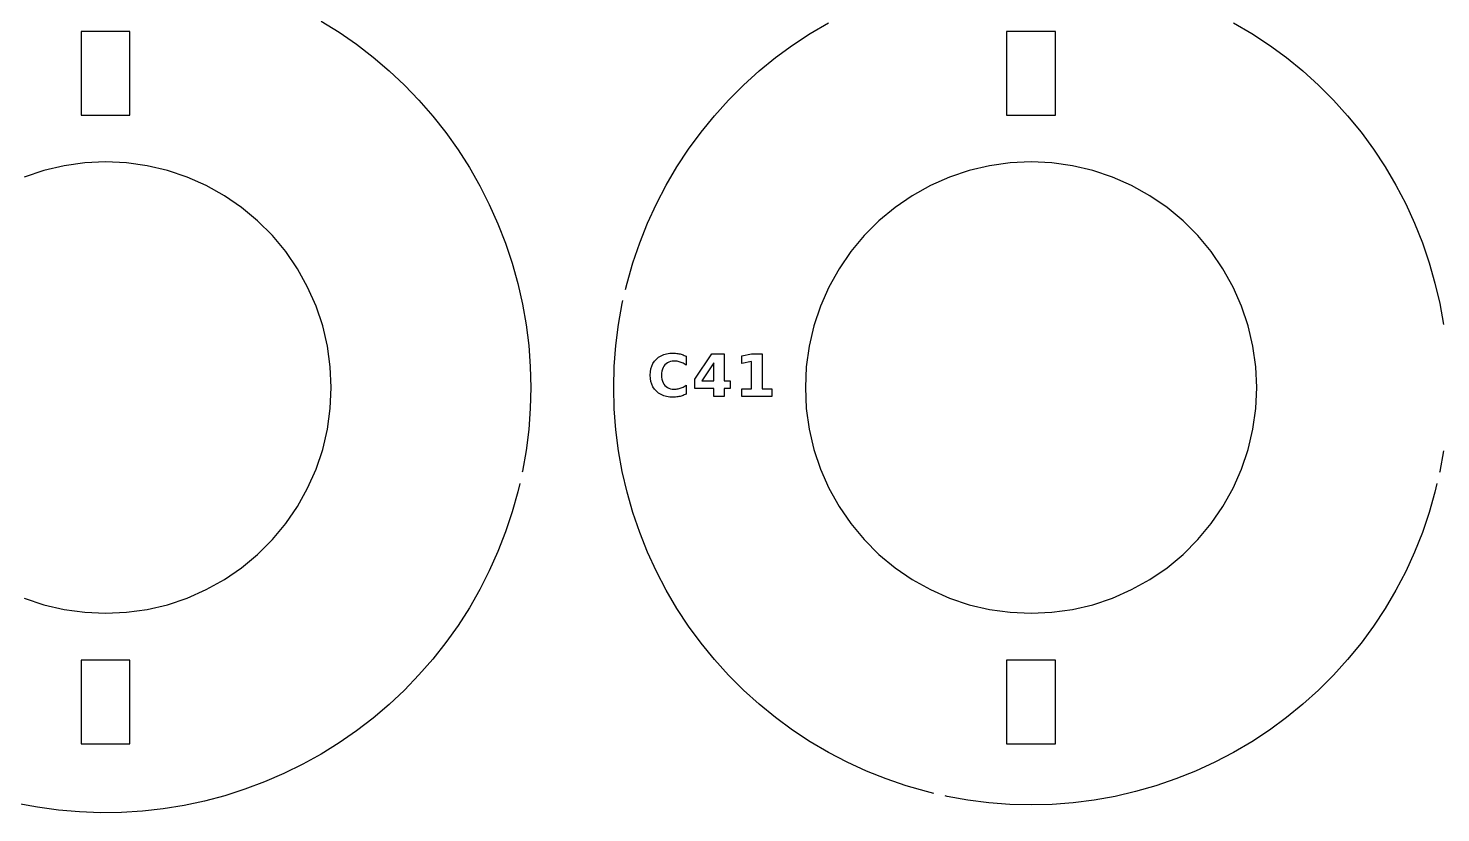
# Model space of a CAD drawing. Header units: millimetres. Extents: x 3 to 297, y 8 to 291.
# Drawn here: x 90.6 to 171.5, y 8.7 to 53.6 of the extents above; entities that cross this region are included whole.
import ezdxf

# ---------------------------------------------------------------- set-up
doc = ezdxf.new("R2010")
doc.units = ezdxf.units.MM
doc.layers.add('CUT', color=1, linetype='CONTINUOUS')
doc.layers.add('ENGRAVE', color=5, linetype='CONTINUOUS')

msp = doc.modelspace()

# ---------------------------------------------------------------- linework, layer by layer
at = {"layer": 'CUT', "color": 1}
for points in [[(93.605, 48.7857), (93.605, 48.605), (96.395, 48.605), (96.395, 48.9286), (96.395, 53.395), (93.605, 53.395), (93.605, 53.3929), (93.605, 48.7857)], [(146.605, 48.9286), (146.605, 48.605), (149.395, 48.605), (149.395, 49.0714), (149.395, 53.3929), (149.395, 53.395), (146.605, 53.395), (146.605, 53.3571), (146.605, 48.9286)], [(160.7048, 35.3749), (160.4315, 36.5371), (160.0521, 37.669), (159.5699, 38.7611), (158.989, 39.8041), (158.3143, 40.789), (157.5516, 41.7075), (156.7075, 42.5516), (155.789, 43.3143), (154.8041, 43.989), (153.7611, 44.5699), (152.669, 45.0521), (151.5371, 45.4315), (150.3749, 45.7048), (149.1926, 45.8698), (148, 45.9249), (146.8074, 45.8698), (145.6251, 45.7048), (144.4629, 45.4315), (143.331, 45.0521), (142.2389, 44.5699), (141.1959, 43.989), (140.211, 43.3143), (139.2925, 42.5516), (138.4484, 41.7075), (137.6857, 40.789), (137.011, 39.8041), (136.4301, 38.7611), (135.9479, 37.669), (135.5685, 36.5371), (135.2952, 35.3749), (135.1302, 34.1926), (135.0751, 33), (135.1302, 31.8074), (135.2952, 30.6251), (135.5685, 29.4629), (135.9479, 28.331), (136.4301, 27.2389), (137.011, 26.1959), (137.6857, 25.211), (138.4484, 24.2925), (139.2925, 23.4484), (140.211, 22.6857), (141.1959, 22.011), (142.2389, 21.4301), (143.331, 20.9479), (144.4629, 20.5685), (145.6251, 20.2952), (146.8074, 20.1302), (148, 20.0751), (149.1926, 20.1302), (150.3749, 20.2952), (151.5371, 20.5685), (152.669, 20.9479), (153.7611, 21.4301), (154.8041, 22.011), (155.789, 22.6857), (156.7075, 23.4484), (157.5516, 24.2925), (158.3143, 25.211), (158.989, 26.1959), (159.5699, 27.2389), (160.0521, 28.331), (160.4315, 29.4629), (160.7048, 30.6251), (160.8698, 31.8074), (160.9249, 33), (160.8698, 34.1926), (160.7048, 35.3749)], [(93.605, 17.0714), (93.605, 12.605), (96.395, 12.605), (96.395, 12.6071), (96.395, 17.2143), (96.395, 17.395), (93.605, 17.395), (93.605, 17.0714)], [(146.605, 16.9286), (146.605, 12.6071), (146.605, 12.605), (149.395, 12.605), (149.395, 12.6429), (149.395, 17.0714), (149.395, 17.395), (146.605, 17.395), (146.605, 16.9286)]]:
    msp.add_lwpolyline(points, close=True, dxfattribs=at)
for points in [[(107.3485, 53.9866), (108.3712, 53.3503), (109.3613, 52.6641), (110.3162, 51.9298), (111.2336, 51.1492), (112.1113, 50.3242), (112.9471, 49.4568), (113.739, 48.5491), (114.485, 47.6034), (115.1833, 46.6219), (115.8323, 45.6071), (116.4303, 44.5614), (116.9758, 43.4875), (117.4676, 42.3879), (117.9043, 41.2653), (118.2851, 40.1225), (118.6088, 38.9622), (118.8748, 37.7874), (119.0823, 36.6008), (119.2309, 35.4055), (119.3202, 34.2042), (119.35, 33), (119.3202, 31.7958), (119.2309, 30.5945), (119.0823, 29.3992), (118.8748, 28.2126), (118.8602, 28.1484)], [(124.7762, 38.6167), (124.8629, 38.9906), (125.196, 40.1548), (125.5877, 41.3006), (126.0369, 42.4251), (126.5424, 43.5254), (127.1031, 44.5987), (127.7174, 45.6423), (128.3837, 46.6533), (129.1004, 47.6293), (129.8657, 48.5678), (130.6774, 49.4663), (131.5337, 50.3226), (132.4322, 51.1343), (133.3707, 51.8996), (134.3467, 52.6163), (135.3577, 53.2826), (136.4013, 53.8969)], [(159.5987, 53.8969), (160.6423, 53.2826), (161.6533, 52.6163), (162.6293, 51.8996), (163.5678, 51.1343), (164.4663, 50.3226), (165.3226, 49.4663), (166.1343, 48.5678), (166.8996, 47.6293), (167.6163, 46.6533), (168.2826, 45.6423), (168.8969, 44.5987), (169.4576, 43.5254), (169.9631, 42.4251), (170.4123, 41.3006), (170.804, 40.1548), (171.1371, 38.9906), (171.4108, 37.811), (171.6244, 36.6191)], [(90.331, 20.9479), (91.4629, 20.5685), (92.6251, 20.2952), (93.8074, 20.1302), (95, 20.0751), (96.1926, 20.1302), (97.3749, 20.2952), (98.5371, 20.5685), (99.669, 20.9479), (100.7611, 21.4301), (101.8041, 22.011), (102.789, 22.6857), (103.7075, 23.4484), (104.5516, 24.2925), (105.3143, 25.211), (105.989, 26.1959), (106.5699, 27.2389), (107.0521, 28.331), (107.4315, 29.4629), (107.7048, 30.6251), (107.8698, 31.8074), (107.9249, 33), (107.8698, 34.1926), (107.7048, 35.3749), (107.7048, 35.3749), (107.4315, 36.5371), (107.0521, 37.669), (106.5699, 38.7611), (105.989, 39.8041), (105.3143, 40.789), (104.5516, 41.7075), (103.7075, 42.5516), (102.789, 43.3143), (101.8041, 43.989), (100.7611, 44.5699), (99.669, 45.0521), (98.5371, 45.4315), (97.3749, 45.7048), (96.1926, 45.8698), (95, 45.9249), (93.8074, 45.8698), (92.6251, 45.7048), (91.4629, 45.4315), (90.331, 45.0521)], [(142.4436, 9.7622), (142.0094, 9.8629), (140.8452, 10.196), (139.6994, 10.5877), (138.5749, 11.0369), (137.4746, 11.5424), (136.4013, 12.1031), (135.3577, 12.7174), (134.3467, 13.3837), (133.3707, 14.1004), (132.4322, 14.8657), (131.5337, 15.6774), (130.6774, 16.5337), (129.8657, 17.4322), (129.1004, 18.3707), (128.3837, 19.3467), (127.7174, 20.3577), (127.1031, 21.4013), (126.5424, 22.4746), (126.0369, 23.5749), (125.5877, 24.6994), (125.196, 25.8452), (124.8629, 27.0094), (124.5892, 28.189), (124.3756, 29.3809), (124.2226, 30.5821), (124.1307, 31.7895), (124.1, 33), (124.1307, 34.2105), (124.2226, 35.4179), (124.3756, 36.6191), (124.5892, 37.811), (124.6292, 37.9835)], [(171.6244, 29.3809), (171.4108, 28.189), (171.3988, 28.1371)], [(118.7167, 27.5144), (118.6088, 27.0378), (118.2851, 25.8775), (117.9043, 24.7347), (117.4676, 23.6121), (116.9758, 22.5125), (116.4303, 21.4386), (115.8323, 20.3929), (115.1833, 19.3781), (114.485, 18.3966), (113.739, 17.4509), (112.9471, 16.5432), (112.1113, 15.6758), (111.2336, 14.8508), (110.3162, 14.0702), (109.3613, 13.3359), (108.3712, 12.6497), (107.3485, 12.0134), (106.2955, 11.4284), (105.2149, 10.8962), (104.1093, 10.418), (102.9814, 9.9952), (101.8339, 9.6286), (100.6698, 9.3193), (99.4917, 9.0678), (98.3027, 8.875), (97.1056, 8.7412), (95.9033, 8.6667), (94.6988, 8.6518), (93.4951, 8.6965), (92.295, 8.8007), (91.1016, 8.9641), (89.9177, 9.1863)], [(171.2518, 27.504), (171.1371, 27.0094), (170.804, 25.8452), (170.4123, 24.6994), (169.9631, 23.5749), (169.4576, 22.4746), (168.8969, 21.4013), (168.2826, 20.3577), (167.6163, 19.3467), (166.8996, 18.3707), (166.1343, 17.4322), (165.3226, 16.5337), (164.4663, 15.6774), (163.5678, 14.8657), (162.6293, 14.1004), (161.6533, 13.3837), (160.6423, 12.7174), (159.5987, 12.1031), (158.5254, 11.5424), (157.4251, 11.0369), (156.3006, 10.5877), (155.1548, 10.196), (153.9906, 9.8629), (152.811, 9.5892), (151.6191, 9.3756), (150.4179, 9.2226), (149.2105, 9.1307), (148, 9.1), (146.7895, 9.1307), (145.5821, 9.2226), (144.3809, 9.3756), (143.189, 9.5892), (143.0768, 9.6152)]]:
    msp.add_lwpolyline(points, dxfattribs=at)
at = {"layer": 'ENGRAVE', "color": 5}
for points in [[(128.1996, 32.6051), (128.1409, 32.579), (128.0814, 32.5552), (128.021, 32.5339), (127.9598, 32.5151), (127.8978, 32.4987), (127.835, 32.4847), (127.7713, 32.4733), (127.7066, 32.4645), (127.641, 32.4582), (127.5746, 32.4544), (127.5072, 32.4531), (127.3119, 32.4625), (127.1305, 32.4908), (126.9632, 32.5379), (126.8099, 32.6039), (126.6706, 32.6888), (126.5453, 32.7924), (126.4369, 32.9123), (126.3482, 33.0455), (126.2792, 33.1922), (126.2299, 33.3523), (126.2003, 33.5259), (126.1905, 33.7129), (126.2003, 33.9003), (126.2299, 34.0743), (126.2792, 34.2347), (126.3482, 34.3816), (126.4369, 34.515), (126.5453, 34.6349), (126.6706, 34.7386), (126.8099, 34.8234), (126.9632, 34.8894), (127.1305, 34.9365), (127.3119, 34.9648), (127.5072, 34.9742), (127.5746, 34.973), (127.641, 34.9692), (127.7066, 34.9629), (127.7713, 34.954), (127.835, 34.9426), (127.8978, 34.9287), (127.9598, 34.9123), (128.021, 34.8934), (128.0814, 34.8721), (128.1409, 34.8484), (128.1996, 34.8222), (128.2575, 34.7936), (128.2575, 34.2907), (128.1996, 34.3285), (128.142, 34.3628), (128.0846, 34.3936), (128.0275, 34.4209), (127.9707, 34.4446), (127.9141, 34.4648), (127.8572, 34.4817), (127.7993, 34.4956), (127.7404, 34.5063), (127.6805, 34.514), (127.6196, 34.5186), (127.5577, 34.5201), (127.4499, 34.5142), (127.3501, 34.4963), (127.2582, 34.4664), (127.1743, 34.4247), (127.0983, 34.3709), (127.0303, 34.3053), (126.9717, 34.2292), (126.9236, 34.144), (126.8863, 34.0498), (126.8596, 33.9465), (126.8436, 33.8342), (126.8383, 33.7129), (126.8436, 33.592), (126.8596, 33.4801), (126.8863, 33.3772), (126.9236, 33.2832), (126.9717, 33.1981), (127.0303, 33.122), (127.0983, 33.0564), (127.1743, 33.0027), (127.2582, 32.9609), (127.3501, 32.9311), (127.4499, 32.9132), (127.5577, 32.9072), (127.6196, 32.9087), (127.6805, 32.9133), (127.7404, 32.921), (127.7993, 32.9318), (127.8572, 32.9456), (127.9141, 32.9625), (127.9707, 32.9827), (128.0275, 33.0065), (128.0846, 33.0337), (128.142, 33.0645), (128.1996, 33.0988), (128.2575, 33.1367), (128.2575, 32.6338), (128.1996, 32.6051)], [(130.7704, 33.3971), (130.7704, 32.943), (130.4238, 32.943), (130.4238, 32.5003), (129.8313, 32.5003), (129.8313, 32.943), (128.7538, 32.943), (128.7538, 33.4801), (129.7271, 34.9303), (130.4238, 34.9303), (130.4238, 33.3971), (130.7704, 33.3971)], [(132.0008, 34.5039), (131.4327, 34.3867), (131.4327, 34.8131), (131.9975, 34.9303), (132.5932, 34.9303), (132.5932, 32.9332), (133.1466, 32.9332), (133.1466, 32.5003), (131.4474, 32.5003), (131.4474, 32.9332), (132.0008, 32.9332), (132.0008, 34.5039)], [(129.8313, 34.4144), (129.1445, 33.3971), (129.8313, 33.3971), (129.8313, 34.4144)]]:
    msp.add_lwpolyline(points, close=True, dxfattribs=at)

doc.saveas('drawing.dxf')
